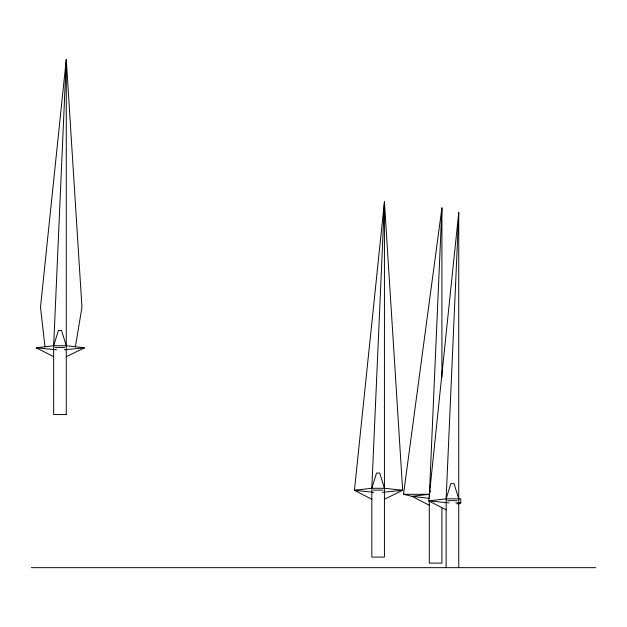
<?xml version="1.0" encoding="UTF-8"?>
<svg xmlns="http://www.w3.org/2000/svg" width="627" height="627" viewBox="0 0 627 627"><rect width="100%" height="100%" fill="white"/><g stroke="black" fill="none" stroke-linecap="round" stroke-linejoin="round"><path stroke-width="0.94" d="M66.266 414.565L53.671 414.565L53.656 345.751L66.274 59.346L81.957 307.261L75.397 346.762M371.811 499.241L354.435 490.306L384.429 201.87L384.429 557.097L371.819 557.097L371.811 488.276L384.429 201.87L402.667 490.306L384.429 499.241M429.299 496.725L441.917 207.882L403.514 494.288L411.931 496.318L429.299 498.347M446.126 567.654L446.126 498.841L458.745 212.435L428.758 500.871L446.126 509.798M53.656 356.708L36.288 347.781L53.656 345.751L58.389 330.523L61.548 330.523L66.274 345.751L84.52 347.781L66.274 356.708M373.747 492.336L354.435 490.306L371.811 488.276L376.537 473.056L379.696 473.056L384.429 488.276L402.667 490.306L382.486 492.336M429.299 505.252L411.931 496.318L429.299 494.288L430.412 490.706M449.042 502.901L428.758 500.871L446.126 498.841L450.86 483.613L454.019 483.613L458.745 498.841M457.067 503.818L458.745 502.901M458.196 504.116L460.774 502.901L460.774 498.841L446.126 498.841M53.656 345.751L66.274 345.751M55.105 347.585L64.832 347.585M38.216 347.781L36.288 347.781L56.571 349.811M82.599 347.781L84.52 347.781L64.338 349.811M371.811 488.276L384.429 488.276M373.253 490.11L382.979 490.11M354.435 490.306L357.335 490.306M399.791 490.306L402.667 490.306M403.514 494.288L429.299 494.288M447.576 500.675L457.302 500.675M455.837 502.901L460.774 502.901M31.35 567.654L595.65 567.654M44.972 346.762L40.496 307.261L66.274 59.346L66.274 414.565M458.745 212.435L458.745 567.654M441.917 207.882L441.917 376.992M441.917 508.011L441.917 563.109L429.315 563.109L429.299 500.934"/></g></svg>
